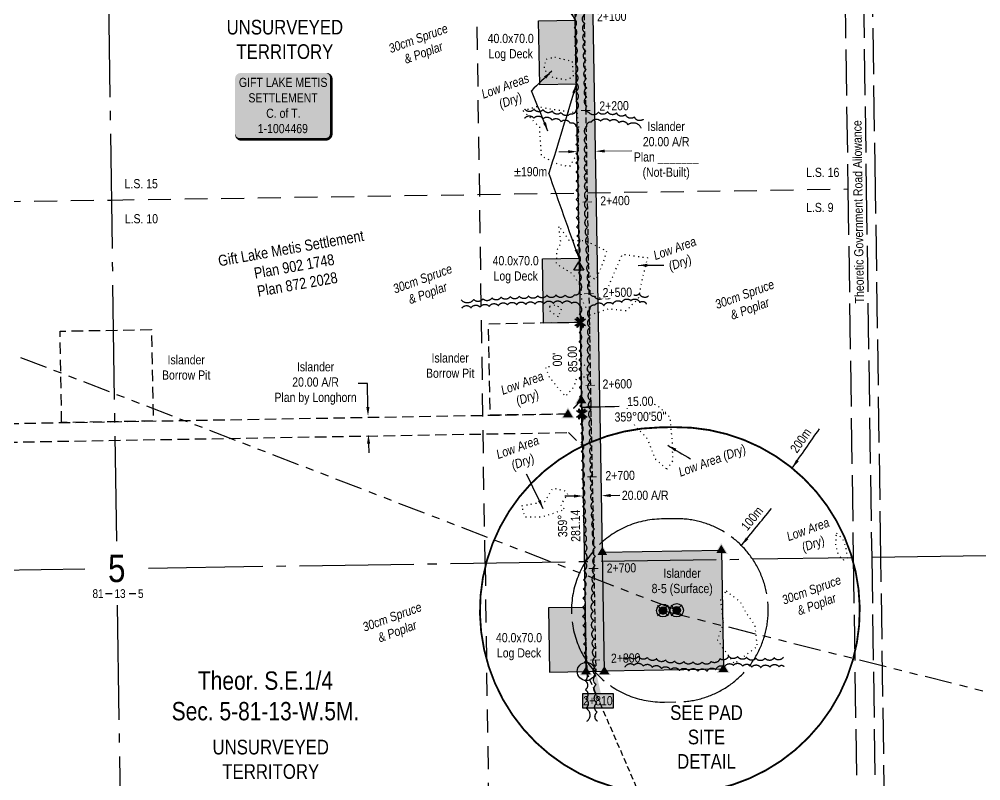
# Model space of a CAD drawing. Extents: x 560792 to 565903, y 6204783 to 6209081.
# Drawn here: x 562427 to 563477, y 6205483 to 6206314 of the extents above; entities that cross this region are included whole.
import ezdxf
from ezdxf.enums import TextEntityAlignment as Align

# ---------------------------------------------------------------- set-up
doc = ezdxf.new("R2010")
doc.units = 0
doc.header["$LTSCALE"] = 5
doc.header["$PDSIZE"] = 0.5
for name, pattern in [('0', [1, 1, 0]), ('foc-ACCESSROAD', [3.75, 2.5, -1.25]), ('foc-BUFFER', [16.75, 15, -1.75]), ('foc-DRILLPATH', [14.75, 6, -1.75, 1.75, -1.75, 1.75, -1.75]), ('foc-LSD', [8, 5, -3]), ('foc-QUARTERLINE', [33, 25, -3, 2, -3]), ('foc-TIELINE', [1.875, 1.25, -0.625]), ('foc-TOPO', [1, 0.2, -0.8]), ('foc-UNSURVEYED', [12.5, 10, -2.5])]:
    doc.linetypes.add(name, pattern=pattern)
doc.layers.get('Defpoints').update_dxf_attribs({"color": 9})
for name, color, linetype in [('10', 1, 'Continuous'), ('9', 3, 'Continuous'), ('AS-OWNER', 7, 'Continuous'), ('AUX-BUFFER', 7, 'foc-BUFFER'), ('C-AR', 13, 'foc-ACCESSROAD'), ('C-SYMBOL', 7, 'Continuous'), ('C-WS', 13, 'foc-ACCESSROAD'), ('C-WS-S', 13, 'Continuous'), ('L-BD', 7, 'Continuous'), ('L-DETAIL-T', 3, 'Continuous'), ('L-MON', 1, 'Continuous'), ('L-ROAD-T', 7, 'Continuous'), ('L-SECLBL', 7, 'Continuous'), ('L-SECQ', 8, 'foc-QUARTERLINE'), ('L-SECTION-LSD', 7, 'foc-LSD'), ('L-TIE', 7, 'foc-TIELINE'), ('L-TITLEDB-T', 4, 'Continuous'), ('L-UNS-T', 3, 'Continuous'), ('L-USEC', 7, 'foc-UNSURVEYED'), ('P-ELEVATION', 7, 'Continuous'), ('P-PDRILLPATH', 12, 'foc-DRILLPATH'), ('P-PROPOSED', 10, 'Continuous'), ('P-PROPOSED-H', 21, 'Continuous'), ('P-TEMP-H', 41, 'Continuous'), ('P-TEMP_LOG DECK', 46, 'Continuous'), ('P-TXT', 4, 'Continuous'), ('T-BUSH', 110, '0'), ('T-BUSH-T', 110, 'Continuous'), ('T-LOW-AREA', 48, 'foc-TOPO'), ('T-TIE', 201, 'foc-TIELINE')]:
    doc.layers.add(name, color=color, linetype=linetype)
for name, color, linetype, lineweight in [('C-AR-T', 13, 'Continuous', 9), ('C-WS-T', 13, 'Continuous', 9), ('P-TEMP-T', 46, 'Continuous', 18), ('T-TEXT', 48, 'Continuous', 18), ('T-TIE-T', 201, 'Continuous', 18)]:
    doc.layers.add(name, color=color, linetype=linetype, lineweight=lineweight)
doc.styles.add('100L', font='ARIALN.TTF', dxfattribs={"height": 11})
doc.styles.add('175L', font='ARIALN.TTF', dxfattribs={"height": 20})
doc.styles.add('80', font='ARIALN.TTF', dxfattribs={"height": 10})
doc.styles.add('80CG', font='ARIALN.TTF', dxfattribs={"height": 10})
doc.styles.add('80L', font='ARIALN.TTF', dxfattribs={"height": 10})
doc.styles.add('80LS', font='ARIALNI.TTF', dxfattribs={"height": 10})
doc.styles.add('Legend', font='ARIALN.TTF')
doc.styles.add('SIMPLEX', font='ARIALN.TTF')
doc.dimstyles.new('CG2011', dxfattribs={"dimscale": 5, "dimtxt": 9, "dimasz": 2, "dimexe": 0.2, "dimexo": 0.0625, "dimgap": 0.5, "dimtad": 0, "dimtih": 1, "dimtoh": 1, "dimzin": 0, "dimdsep": 46, "dimtxsty": '80CG', "dimcen": 0.1, "dimse1": 1, "dimse2": 1, "dimclrd": 256, "dimclrt": 256, "dimaunit": 1, "dimadec": 4, "dimazin": 0, "dimtfac": 0.06, "dimtofl": 0, "dimtmove": 0, "dimatfit": 1, "dimfxl": 0.2, "dimtolj": 1, "dimtzin": 0, "dimlwd": -1, "dimarcsym": 0})
doc.dimstyles.new('Compass 5 000', dxfattribs={"dimscale": 5, "dimtxt": 9, "dimasz": 2, "dimexe": 0.2, "dimexo": 0.0625, "dimgap": 0.5, "dimtad": 0, "dimtih": 1, "dimtoh": 1, "dimzin": 0, "dimdsep": 46, "dimtxsty": '80CG', "dimcen": 0.1, "dimse1": 1, "dimse2": 1, "dimclrd": 256, "dimclrt": 256, "dimaunit": 1, "dimadec": 4, "dimazin": 0, "dimtfac": 0.06, "dimtofl": 0, "dimtmove": 0, "dimatfit": 1, "dimfxl": 0.2, "dimtolj": 1, "dimtzin": 0, "dimlwd": -1, "dimarcsym": 0})

# ---------------------------------------------------------------- blocks, each defined once
blk = doc.blocks.new('L-SECLBL')
at = {"layer": '9', "color": 7}
for p, q in [((-5.1, -27.8), (-12.3, -27.8)), ((20.7, -27.8), (13.5, -27.8))]:
    blk.add_line(p, q, dxfattribs=at)
at = {"layer": '10', "color": 2, "style": 'SIMPLEX'}
blk.add_attdef('SEC', text='', height=30, dxfattribs=at).set_placement((0, 0), align=Align.MIDDLE)
at = {"layer": '10', "color": 5, "style": '80L'}
blk.add_attdef('TWP', text='', height=9.5, dxfattribs=at).set_placement((-14.4, -27.4), align=Align.MIDDLE_RIGHT)
blk.add_attdef('RGE', text='', height=9.5, dxfattribs=at).set_placement((3.6, -27.4), align=Align.MIDDLE_CENTER)
blk.add_attdef('MER', text='', height=9.5, dxfattribs=at).set_placement((23.2, -27.4), align=Align.MIDDLE_LEFT)
blk = doc.blocks.new('*D376')
at = {"layer": 'C-WS-S', "transparency": 16777216}
for p, q in [((562807.2, 6205916.3), (562797.2, 6205916.3)), ((562807.7, 6205890.6), (562807.2, 6205916.3)), ((562808.5, 6205850.6), (562808.7, 6205840.6))]:
    blk.add_line(p, q, dxfattribs=at)
for points in [[(562809.4, 6205890.6), (562806, 6205890.5), (562807.9, 6205880.6)], [(562810.2, 6205850.6), (562806.8, 6205850.5), (562808.3, 6205860.6)]]:
    blk.add_solid(points, dxfattribs=at)
at = {"layer": 'Defpoints', "color": 0, "transparency": 16777216}
for p in [(562292.6, 6205870.3), (562808.3, 6205860.6), (562293, 6205850.3)]:
    blk.add_point(p, dxfattribs=at)
at = {"layer": 'C-WS-S', "transparency": 16777216, "insert": (562750.6, 6205916.3), "char_height": 10, "attachment_point": 5, "style": '80CG'}
blk.add_mtext('\\A1;Islander\\P20.00 A/R\\PPlan by Longhorn', dxfattribs=at)
blk = doc.blocks.new('TRIA')
blk.add_hatch(color=255).paths.add_polyline_path([(-0.04, 1.52), (-1.47, -0.87), (1.39, -0.87)])
blk = doc.blocks.new('TRIAA')
blk.add_blockref('TRIA', (0, 0))
blk = doc.blocks.new('TRIB')
at = {"color": 1}
blk.add_lwpolyline([(-1.12, -0.67), (-0.04, 1.13), (1.04, -0.67)], close=True, dxfattribs=at)
blk = doc.blocks.new('TRIBB')
blk.add_blockref('TRIB', (0, 0))
blk = doc.blocks.new('TRICC')
for name in ['TRIAA', 'TRIBB']:
    blk.add_blockref(name, (0, 0))
blk = doc.blocks.new('plspike')
blk.add_blockref('TRICC', (0, 0))
blk = doc.blocks.new('STRIA')
blk.add_hatch(color=255).paths.add_polyline_path([(-0.04, 1.52), (-1.47, -0.87), (1.39, -0.87)])
blk = doc.blocks.new('STRIAA')
blk.add_blockref('STRIA', (0, 0))
blk = doc.blocks.new('STRIB')
at = {"color": 1}
blk.add_solid([(-1.12, -0.67), (-0.04, 1.13), (1.04, -0.67)], dxfattribs=at)
blk = doc.blocks.new('STRIBB')
blk.add_blockref('STRIB', (0, 0))
blk = doc.blocks.new('STRICC')
for name in ['STRIAA', 'STRIBB']:
    blk.add_blockref(name, (0, 0))
blk = doc.blocks.new('fdspike')
blk.add_blockref('STRICC', (0, 0))
blk = doc.blocks.new('*D391')
at = {"layer": 'C-AR-T', "transparency": 16777216}
for p, q in [((563026.4, 6206169.1), (563016.4, 6206169)), ((563066.4, 6206169.8), (563096.1, 6206170.3))]:
    blk.add_line(p, q, dxfattribs=at)
for points in [[(563026.4, 6206170.8), (563026.5, 6206167.5), (563036.4, 6206169.3)], [(563066.4, 6206171.5), (563066.5, 6206168.2), (563056.4, 6206169.7)]]:
    blk.add_solid(points, dxfattribs=at)
at = {"layer": 'Defpoints', "color": 0, "transparency": 16777216}
for p in [(563034.7, 6206272), (563054.7, 6206272.3), (563036.4, 6206169.3)]:
    blk.add_point(p, dxfattribs=at)
at = {"layer": 'C-AR-T', "transparency": 16777216, "insert": (563133.5, 6206170.3), "char_height": 10, "attachment_point": 5, "style": '80CG'}
blk.add_mtext('\\A1;Islander\\P20.00 A/R\\PPlan _______^J(Not-Built)', dxfattribs=at)
blk = doc.blocks.new('*U389')
h = blk.add_hatch(color=255)
edge = h.paths.add_edge_path()
edge.add_line((-46.5, -37), (46.5, -37))
edge.add_arc((46.5, -31), 6, 270, 360)
edge.add_line((52.5, -31), (52.5, 29.5))
edge.add_arc((46.5, 29.5), 6, 0, 90)
edge.add_line((46.5, 35.5), (-46.5, 35.5))
edge.add_arc((-46.5, 29.5), 6, 90, 180)
edge.add_line((-52.5, 29.5), (-52.5, -31))
edge.add_arc((-46.5, -31), 6, 180, 270)
at = {"color": 14, "flags": 128}
blk.add_lwpolyline([(-46.5, -37, 3, 3, 0), (46.5, -37, 3, 3, 0.414214), (52.5, -31, 3, 3, 0), (52.5, 29.5, 3, 0, 0.414214), (46.5, 35.5, 0, 0, 0), (-46.5, 35.5, 0, 0, 0.414214), (-52.5, 29.5, 0, 0, 0), (-52.5, -31, 0, 3, 0.414214)], format="xyseb", close=True, dxfattribs=at)
at = {"color": 14, "style": '80'}
blk.add_attdef('ENTER_TEXT_001', (-26.8, -4.9), '', height=10, dxfattribs=at)
blk = doc.blocks.new('TEMP')
h = blk.add_hatch(color=255)
h.dxf.hatch_style = 1
h.paths.add_polyline_path([(0, 0.25), (-0.67, 1.15), (-0.67, 0.67), (-1.15, 0.67), (-0.25, 0), (-1.15, -0.67), (-0.67, -0.67), (-0.67, -1.15), (0, -0.25), (0.67, -1.15), (0.67, -0.67), (1.15, -0.67), (0.25, 0), (1.15, 0.67), (0.67, 0.67), (0.67, 1.15)])
h.paths.add_polyline_path([(0.57, 0.85), (0.57, 0.57), (0.85, 0.57), (0.08, 0), (0.85, -0.57), (0.57, -0.57), (0.57, -0.85), (0, -0.08), (-0.57, -0.85), (-0.57, -0.57), (-0.85, -0.57), (-0.08, 0), (-0.85, 0.57), (-0.57, 0.57), (-0.57, 0.85), (0, 0.08)], flags=16)
h = blk.add_hatch(color=1)
h.dxf.hatch_style = 1
h.paths.add_polyline_path([(0, 0.08), (-0.57, 0.85), (-0.57, 0.57), (-0.85, 0.57), (-0.08, 0), (-0.85, -0.57), (-0.57, -0.57), (-0.57, -0.85), (0, -0.08), (0.57, -0.85), (0.57, -0.57), (0.85, -0.57), (0.08, 0), (0.85, 0.57), (0.57, 0.57), (0.57, 0.85)])
at = {"color": 1}
for p, q in [((-0.08, 0), (0.08, 0)), ((0, 0.08), (0, -0.08))]:
    blk.add_line(p, q, dxfattribs=at)
at = {"color": 255, "flags": 128}
blk.add_lwpolyline([(-0.25, 0), (-1.15, 0.67), (-0.67, 0.67), (-0.67, 1.15), (0, 0.25), (0.67, 1.15), (0.67, 0.67), (1.15, 0.67), (0.25, 0), (1.15, -0.67), (0.67, -0.67), (0.67, -1.15), (0, -0.25), (-0.67, -1.15), (-0.67, -0.67), (-1.15, -0.67)], close=True, dxfattribs=at)
at = {"color": 1, "flags": 128}
blk.add_lwpolyline([(-0.08, 0), (-0.85, 0.57), (-0.57, 0.57), (-0.57, 0.85), (0, 0.08), (0.57, 0.85), (0.57, 0.57), (0.85, 0.57), (0.08, 0), (0.85, -0.57), (0.57, -0.57), (0.57, -0.85), (0, -0.08), (-0.57, -0.85), (-0.57, -0.57), (-0.85, -0.57)], close=True, dxfattribs=at)
blk = doc.blocks.new('*D428')
at = {"layer": 'Defpoints', "color": 0, "transparency": 16777216}
for p in [(563060.7, 6205921.6), (563040.7, 6205921.3), (563062.9, 6205793.8)]:
    blk.add_point(p, dxfattribs=at)
at = {"layer": 'P-TXT', "transparency": 16777216}
for p, q in [((563032.9, 6205793.3), (563022.9, 6205793.2)), ((563072.9, 6205794), (563082.9, 6205794.2))]:
    blk.add_line(p, q, dxfattribs=at)
for points in [[(563072.8, 6205795.7), (563072.9, 6205792.3), (563062.9, 6205793.8)], [(563032.8, 6205795), (563032.9, 6205791.7), (563042.9, 6205793.5)]]:
    blk.add_solid(points, dxfattribs=at)
at = {"layer": 'P-TXT', "transparency": 16777216, "insert": (563110.6, 6205794.2), "char_height": 10, "attachment_point": 5, "style": '80CG'}
blk.add_mtext('\\A1;20.00 A/R', dxfattribs=at)
blk = doc.blocks.new('*U433')
h = blk.add_hatch(color=111)
h.dxf.hatch_style = 1
h.paths.add_polyline_path([(-16.5, 8), (16.5, 8), (16.5, -8), (-16.5, -8)])
blk.add_lwpolyline([(16.5, -8), (-16.5, -8), (-16.5, 8), (16.5, 8)], close=True)
at = {"layer": 'P-ELEVATION', "color": 7, "flags": 128}
blk.add_lwpolyline([(0, 0, 10, 0, 0), (-2.2, 32.1, 0, 0, 0)], format="xyseb", dxfattribs=at)
at = {"layer": 'P-ELEVATION', "style": 'Legend'}
blk.add_attdef('NUMBER', text='', height=10, dxfattribs=at).set_placement((0, 0), align=Align.MIDDLE_CENTER)
blk = doc.blocks.new('WC')
at = {"layer": 'L-MON'}
h = blk.add_hatch(color=255, dxfattribs=at)
h.dxf.hatch_style = 1
edge = h.paths.add_edge_path()
edge.add_arc((0, 0), 0.9, 0, 360)
at = {"layer": 'L-MON', "color": 240, "flags": 128}
for points in [[(-0.62, 0.5), (-1.23, 1.12)], [(0.52, 0.61), (1.13, 1.21)], [(-1.18, -1.18), (-0.56, -0.57)], [(1.16, -1.18), (0.56, -0.57)]]:
    blk.add_lwpolyline(points, dxfattribs=at)
at = {"layer": 'L-MON', "color": 240}
for radius in [0.8, 0.373]:
    blk.add_circle((0, 0), radius, dxfattribs=at)

msp = doc.modelspace()

# ---------------------------------------------------------------- hatches: boundary and pattern name
at = {"layer": 'P-PROPOSED-H'}
h = msp.add_hatch(color=256, dxfattribs=at)
h.dxf.hatch_style = 1
h.paths.add_polyline_path([(563004.19, 6207830.543), (563030.98, 6206484.598), (563039.616, 6205982.903), (563041.078, 6205897.955), (563041.336, 6205882.964), (563046.172, 6205601.994), (563066.16, 6205602.338), (563061.324, 6205883.308), (563061.066, 6205898.299), (563059.604, 6205983.247), (563050.968, 6206484.969), (563024.177, 6207830.941), (563021.926, 6207941.154), (563012.056, 6208414.003), (562992.06, 6208413.593), (563001.93, 6207940.736)])
h = msp.add_hatch(color=256, dxfattribs=at)
h.dxf.hatch_style = 1
h.paths.add_polyline_path([(563196.081, 6205604.575), (563066.16, 6205602.338), (563063.924, 6205732.259), (563193.845, 6205734.496)])
at = {"layer": 'P-TEMP-H'}
h = msp.add_hatch(color=256, dxfattribs=at)
h.dxf.hatch_style = 1
h.paths.add_polyline_path([(562995.351, 6206242.062), (562994.145, 6206312.019), (563034.12, 6206312.708), (563035.327, 6206242.75)])
h = msp.add_hatch(color=256, dxfattribs=at)
h.dxf.hatch_style = 1
h.paths.add_polyline_path([(562999.642, 6205982.217), (562998.436, 6206052.173), (563038.412, 6206052.863), (563039.618, 6205982.905)])
h = msp.add_hatch(color=256, dxfattribs=at)
h.dxf.hatch_style = 1
h.paths.add_polyline_path([(563044.968, 6205671.952), (563004.992, 6205671.264), (563006.196, 6205601.306), (563046.172, 6205601.994)])

# ---------------------------------------------------------------- linework, layer by layer
at = {"layer": 'AUX-BUFFER', "color": 251, "linetype": 'foc-BUFFER', "const_width": 1.999, "flags": 128}
msp.add_lwpolyline([(563133.441, 6205468.577), (563148.433, 6205468.835, 0.41421356), (563344.872, 6205672.154, 0.41421356), (563141.553, 6205868.593), (563126.561, 6205868.335, 0.41421356), (562930.122, 6205665.016, 0.41421356)], format="xyb", close=True, dxfattribs=at)
at = {"layer": 'AUX-BUFFER', "color": 251, "linetype": 'foc-BUFFER', "flags": 128}
msp.add_lwpolyline([(563128.281, 6205768.395, 1), (563131.721, 6205568.517), (563146.713, 6205568.775, 1), (563143.273, 6205768.653)], format="xyb", close=True, dxfattribs=at)
at = {"layer": 'C-AR'}
msp.add_lwpolyline([(562037.582, 6205845.695), (563026.687, 6205862.72), (563041.935, 6205847.987), (563041.078, 6205897.955), (563026.347, 6205882.708), (562037.238, 6205865.683)], close=True, dxfattribs=at)
at = {"layer": 'C-WS', "flags": 128}
for points in [[(562473.305, 6205873.485), (562471.586, 6205973.378), (562571.479, 6205975.097), (562573.199, 6205875.204)], [(563040.84, 6205898.239), (563026.116, 6205883), (562941.206, 6205881.538), (562939.487, 6205981.432), (563039.38, 6205983.151), (563040.842, 6205898.242)]]:
    msp.add_lwpolyline(points, close=True, dxfattribs=at)
at = {"layer": 'Defpoints', "color": 6}
for centre, radius in [((563130.001, 6205668.456), 6.993), ((563144.993, 6205668.714), 7.294)]:
    msp.add_circle(centre, radius, dxfattribs=at)
at = {"layer": 'Defpoints', "color": 4}
msp.add_circle((563046.172, 6205601.994), 9.899, dxfattribs=at)
at = {"layer": 'L-SECQ'}
for p, q in [((562521.851, 6206518.606), (562533.057, 6205744.309)), ((563357.932, 6205726.656), (564127.501, 6205738.174)), ((562568.053, 6205714.843), (563337.827, 6205726.36)), ((561739.286, 6205702.443), (562498.795, 6205713.807)), ((562534.069, 6205674.33), (562545.13, 6204910.043))]:
    msp.add_line(p, q, dxfattribs=at)
at = {"layer": 'L-SECTION-LSD'}
for p, q in [((562935.659, 6205720.343), (562923.919, 6206524.625)), ((562527.671, 6206116.467), (563331.909, 6206128.502)), ((561723.47, 6206104.951), (562527.671, 6206116.467)), ((562935.659, 6205720.343), (562947.398, 6204916.059))]:
    msp.add_line(p, q, dxfattribs=at)
at = {"layer": 'L-TIE'}
msp.add_line((563046.172, 6205601.994), (563349.84, 6204901.471), dxfattribs=at)
at = {"layer": 'L-USEC'}
for p, q in [((563325.988, 6206530.644), (563331.909, 6206128.502)), ((563346.093, 6206530.94), (563352.014, 6206128.798)), ((563362.066, 6206128.955), (563356.146, 6206531.097)), ((563331.909, 6206128.502), (563337.827, 6205726.36)), ((563352.014, 6206128.798), (563357.932, 6205726.656)), ((563367.985, 6205726.811), (563362.066, 6206128.955)), ((563337.827, 6205726.36), (563343.748, 6205324.218)), ((563357.932, 6205726.656), (563363.853, 6205324.514)), ((563373.905, 6205324.67), (563367.985, 6205726.811))]:
    msp.add_line(p, q, dxfattribs=at)
at = {"layer": 'P-PDRILLPATH', "flags": 128}
msp.add_lwpolyline([(563130.001, 6205668.456), (565196.407, 6205150.296)], dxfattribs=at)
at = {"layer": 'P-PROPOSED'}
for points in [[(563004.19, 6207830.543), (563030.98, 6206484.598), (563039.616, 6205982.903), (563041.078, 6205897.955), (563041.336, 6205882.964), (563046.172, 6205601.994), (563066.16, 6205602.338), (563061.324, 6205883.308), (563061.066, 6205898.299), (563059.604, 6205983.247), (563050.968, 6206484.969), (563024.177, 6207830.941), (563021.926, 6207941.154), (563012.056, 6208414.003), (562992.06, 6208413.593), (563001.93, 6207940.736)], [(563196.081, 6205604.575), (563066.16, 6205602.338), (563063.924, 6205732.259), (563193.845, 6205734.496)]]:
    msp.add_lwpolyline(points, close=True, dxfattribs=at)
at = {"layer": 'P-TEMP_LOG DECK', "flags": 128}
for points in [[(562995.351, 6206242.062), (562994.145, 6206312.019), (563034.12, 6206312.708), (563035.327, 6206242.75)], [(562999.642, 6205982.217), (562998.436, 6206052.173), (563038.412, 6206052.863), (563039.618, 6205982.905)], [(563044.968, 6205671.952), (563004.992, 6205671.264), (563006.196, 6205601.306), (563046.172, 6205601.994)]]:
    msp.add_lwpolyline(points, close=True, dxfattribs=at)
at = {"layer": 'T-BUSH', "flags": 128}
for points in [[(563027.942, 6206484.516, -0.52056705), (563028.217, 6206474.52, -0.52056705), (563028.493, 6206464.523, -0.52056705), (563028.768, 6206454.527, -0.52056705), (563029.044, 6206444.531, -0.52056705), (563029.319, 6206434.535, -0.52056705), (563029.595, 6206424.538, -0.52056705), (563029.87, 6206414.542, -0.52056705), (563030.146, 6206404.546, -0.52056705), (563030.421, 6206394.55, -0.52056705), (563030.697, 6206384.554, -0.52056705), (563030.973, 6206374.557, -0.52056705), (563031.248, 6206364.561, -0.52056705), (563031.524, 6206354.565, -0.52056705), (563031.799, 6206344.569, -0.52056705), (563032.075, 6206334.573, -0.52056705), (563032.35, 6206324.576, -0.52056705), (563032.626, 6206314.58, -0.52056705), (563032.901, 6206304.584, -0.52056705), (563033.177, 6206294.588, -0.52056705), (563033.452, 6206284.592, -0.52056705), (563033.728, 6206274.595, -0.52056705), (563034.003, 6206264.599, -0.52056705), (563034.279, 6206254.603, -0.52056705), (563034.555, 6206244.607, -0.52056705), (563034.803, 6206234.61, -0.52056705), (563034.828, 6206224.61, -0.52056705), (563034.853, 6206214.61, -0.52056705), (563028.763, 6206210.395, -0.52056705), (563018.889, 6206211.977, -0.52056705), (563009.015, 6206213.559, -0.52056705), (562999.141, 6206215.142, -0.52056705), (562989.182, 6206215.682, -0.52056705), (562978.998, 6206215.682, -0.52056705)], [(563108.472, 6206204.543, -0.52056705), (563098.801, 6206207.084, -0.52056705), (563089.129, 6206209.625, -0.52056705), (563079.298, 6206211.448, -0.52056705), (563069.438, 6206212.986, -0.52056705), (563059.459, 6206212.334, -0.52056705), (563049.481, 6206211.682, -0.52056705), (563046.839, 6206218.882, -0.52056705), (563046.813, 6206228.882, -0.52056705), (563046.714, 6206238.881, -0.52056705), (563046.439, 6206248.877, -0.52056705), (563046.163, 6206258.873, -0.52056705), (563045.888, 6206268.87, -0.52056705), (563045.612, 6206278.866, -0.52056705), (563045.337, 6206288.862, -0.52056705), (563045.061, 6206298.858, -0.52056705), (563044.785, 6206308.854, -0.52056705), (563044.51, 6206318.851, -0.52056705), (563044.234, 6206328.847, -0.52056705), (563043.959, 6206338.843, -0.52056705), (563043.683, 6206348.839, -0.52056705), (563043.408, 6206358.835, -0.52056705), (563043.132, 6206368.832, -0.52056705), (563042.857, 6206378.828, -0.52056705), (563042.581, 6206388.824, -0.52056705), (563042.306, 6206398.82, -0.52056705), (563042.03, 6206408.816, -0.52056705), (563041.755, 6206418.813, -0.52056705), (563041.479, 6206428.809, -0.52056705), (563041.203, 6206438.805, -0.52056705), (563040.928, 6206448.801, -0.52056705), (563040.652, 6206458.797, -0.52056705), (563040.377, 6206468.794, -0.52056705), (563040.101, 6206478.79, -0.52056705), (563039.934, 6206484.846, -0.52056705)], [(562978.998, 6206205.684, -0.52056705), (562988.998, 6206205.684, -0.52056705), (562998.947, 6206205.047, -0.52056705), (563008.821, 6206203.465, -0.52056705), (563018.695, 6206201.882, -0.52056705), (563028.573, 6206200.329, -0.52056705), (563034.897, 6206197.036, -0.52056705), (563034.923, 6206187.036, -0.52056705), (563034.948, 6206177.036, -0.52056705), (563034.973, 6206167.036, -0.52056705), (563034.998, 6206157.036, -0.52056705), (563035.024, 6206147.036, -0.52056705), (563035.049, 6206137.036, -0.52056705), (563035.074, 6206127.037, -0.52056705), (563035.1, 6206117.037, -0.52056705), (563035.125, 6206107.037, -0.52056705), (563035.158, 6206097.037, -0.52056705), (563035.586, 6206087.046, -0.52056705), (563036.013, 6206077.055, -0.52056705), (563036.441, 6206067.064, -0.52056705), (563036.869, 6206057.073, -0.52056705), (563037.297, 6206047.083, -0.52056705), (563037.725, 6206037.092, -0.52056705), (563038.152, 6206027.101, -0.52056705), (563038.571, 6206017.11, -0.52056705), (563033.158, 6206012.71, -0.52056705), (563023.158, 6206012.731, -0.52056705), (563013.158, 6206012.752, -0.52056705), (563003.164, 6206012.481, -0.52056705), (562993.175, 6206012.012, -0.52056705), (562983.182, 6206011.655, -0.52056705), (562973.186, 6206011.387, -0.52056705), (562963.189, 6206011.118, -0.52056705), (562953.213, 6206010.5, -0.52056705), (562943.251, 6206009.629, -0.52056705), (562933.289, 6206008.759, -0.52056705), (562923.327, 6206007.889, -0.52056705), (562909.72, 6206007.476, -0.52056705)], [(563114.12, 6206011.616, -0.52056705), (563104.434, 6206014.103, -0.52056705), (563094.691, 6206015.781, -0.52056705), (563084.861, 6206013.945, -0.52056705), (563075.031, 6206012.108, -0.52056705), (563065.201, 6206010.272, -0.52056705), (563055.248, 6206011.009, -0.52056705), (563050.567, 6206016.709, -0.52056705), (563050.178, 6206026.701, -0.52056705), (563049.75, 6206036.692, -0.52056705), (563049.322, 6206046.682, -0.52056705), (563048.894, 6206056.673, -0.52056705), (563048.467, 6206066.664, -0.52056705), (563048.039, 6206076.655, -0.52056705), (563047.611, 6206086.646, -0.52056705), (563047.183, 6206096.637, -0.52056705), (563047.123, 6206106.636, -0.52056705), (563047.098, 6206116.636, -0.52056705), (563047.073, 6206126.636, -0.52056705), (563047.047, 6206136.636, -0.52056705), (563047.022, 6206146.636, -0.52056705), (563046.997, 6206156.636, -0.52056705), (563046.972, 6206166.636, -0.52056705), (563046.946, 6206176.636, -0.52056705), (563046.921, 6206186.636, -0.52056705), (563046.896, 6206196.636, -0.52056705), (563052.015, 6206201.828, -0.52056705), (563061.994, 6206202.48, -0.52056705), (563071.944, 6206202.621, -0.52056705), (563081.783, 6206200.836, -0.52056705), (563091.535, 6206198.656, -0.52056705), (563105.932, 6206194.873, -0.52056705)], [(562910.356, 6205998.488, -0.52056705), (562920.354, 6205998.692, -0.52056705), (562930.322, 6205999.467, -0.52056705), (562940.284, 6206000.337, -0.52056705), (562950.246, 6206001.208, -0.52056705), (562960.21, 6206002.036, -0.52056705), (562970.207, 6206002.305, -0.52056705), (562980.203, 6206002.573, -0.52056705), (562990.199, 6206002.863, -0.52056705), (563000.188, 6206003.333, -0.52056705), (563010.177, 6206003.76, -0.52056705), (563020.177, 6206003.739, -0.52056705), (563030.177, 6206003.717, -0.52056705), (563038.506, 6206001.826, -0.52056705), (563038.463, 6205991.826, -0.52056705), (563038.421, 6205981.826, -0.52056705), (563038.378, 6205971.826, -0.52056705), (563038.335, 6205961.826, -0.52056705), (563038.293, 6205951.826, -0.52056705), (563038.25, 6205941.826, -0.52056705), (563038.207, 6205931.827, -0.52056705), (563038.355, 6205921.829, -0.52056705), (563038.662, 6205911.834, -0.52056705), (563038.969, 6205901.839, -0.52056705), (563039.277, 6205891.843, -0.52056705), (563039.584, 6205881.848, -0.52056705), (563039.892, 6205871.853, -0.52056705), (563040.199, 6205861.857, -0.52056705), (563040.506, 6205851.862, -0.52056705), (563040.733, 6205841.865, -0.52056705), (563040.956, 6205831.867, -0.52056705), (563041.178, 6205821.87, -0.52056705), (563041.4, 6205811.872, -0.52056705), (563041.623, 6205801.875, -0.52056705), (563041.845, 6205791.877, -0.52056705), (563042.23, 6205781.885, -0.52056705), (563042.647, 6205771.894, -0.52056705), (563043.064, 6205761.902, -0.52056705), (563043.481, 6205751.911, -0.52056705), (563043.898, 6205741.92, -0.52056705), (563044.315, 6205731.928, -0.52056705), (563044.102, 6205721.936, -0.52056705), (563043.717, 6205711.943, -0.52056705), (563043.331, 6205701.951, -0.52056705), (563042.946, 6205691.958, -0.52056705), (563042.56, 6205681.966, -0.52056705), (563042.174, 6205671.973, -0.52056705), (563042.261, 6205661.98, -0.52056705), (563042.635, 6205651.987, -0.52056705), (563043.009, 6205641.994, -0.52056705), (563043.382, 6205632.001, -0.52056705), (563043.756, 6205622.008, -0.52056705), (563044.13, 6205612.015, -0.52056705), (563044.504, 6205602.022, -0.52056705), (563044.878, 6205592.029, -0.52056705), (563045.252, 6205582.036, -0.52056705), (563045.626, 6205572.043, -0.52056705), (563046, 6205562.05, -0.52056705), (563046.555, 6205547.225, -0.52056705)], [(563058.543, 6205547.675, -0.52056705), (563058.168, 6205557.668, -0.52056705), (563057.793, 6205567.661, -0.52056705), (563057.417, 6205577.654, -0.52056705), (563057.042, 6205587.647, -0.52056705), (563056.667, 6205597.64, -0.52056705), (563056.291, 6205607.633, -0.52056705), (563055.916, 6205617.626, -0.52056705), (563055.541, 6205627.619, -0.52056705), (563055.165, 6205637.612, -0.52056705), (563054.79, 6205647.604, -0.52056705), (563054.415, 6205657.597, -0.52056705), (563054.039, 6205667.59, -0.52056705), (563054.397, 6205677.583, -0.52056705), (563054.783, 6205687.576, -0.52056705), (563055.168, 6205697.568, -0.52056705), (563055.554, 6205707.561, -0.52056705), (563055.939, 6205717.553, -0.52056705), (563056.325, 6205727.546, -0.52056705), (563056.088, 6205737.538, -0.52056705), (563055.671, 6205747.529, -0.52056705), (563055.254, 6205757.52, -0.52056705), (563054.838, 6205767.512, -0.52056705), (563054.421, 6205777.503, -0.52056705), (563054.004, 6205787.494, -0.52056705), (563053.721, 6205797.49, -0.52056705), (563053.498, 6205807.487, -0.52056705), (563053.276, 6205817.485, -0.52056705), (563053.053, 6205827.482, -0.52056705), (563052.831, 6205837.48, -0.52056705), (563052.609, 6205847.477, -0.52056705), (563052.337, 6205857.474, -0.52056705), (563052.029, 6205867.469, -0.52056705), (563051.722, 6205877.464, -0.52056705), (563051.415, 6205887.459, -0.52056705), (563051.107, 6205897.455, -0.52056705), (563050.8, 6205907.45, -0.52056705), (563050.492, 6205917.445, -0.52056705), (563050.186, 6205927.441, -0.52056705), (563050.229, 6205937.44, -0.52056705), (563050.271, 6205947.44, -0.52056705), (563050.314, 6205957.44, -0.52056705), (563050.357, 6205967.44, -0.52056705), (563050.399, 6205977.44, -0.52056705), (563050.442, 6205987.44, -0.52056705), (563050.485, 6205997.44, -0.52056705), (563055.524, 6206001.949, -0.52056705), (563065.486, 6206001.175, -0.52056705), (563075.316, 6206003.008, -0.52056705), (563085.146, 6206004.844, -0.52056705), (563094.976, 6206006.68, -0.52056705), (563104.68, 6206004.749, -0.52056705), (563111.882, 6206002.9, -0.52056705)], [(563261.433, 6205617.508, -0.52056705), (563251.448, 6205616.967, -0.52056705), (563241.463, 6205616.425, -0.52056705), (563231.488, 6205616.346, -0.52056705), (563221.539, 6205617.351, -0.52056705), (563211.589, 6205618.356, -0.52056705), (563201.66, 6205618.898, -0.52056705), (563192.136, 6205615.849, -0.52056705), (563182.612, 6205612.799, -0.52056705), (563172.75, 6205612.173, -0.52056705), (563162.755, 6205612.49, -0.52056705), (563152.76, 6205612.807, -0.52056705), (563142.777, 6205613.277, -0.52056705), (563132.867, 6205614.613, -0.52056705), (563122.956, 6205615.948, -0.52056705), (563113.046, 6205617.284, -0.52056705), (563103.136, 6205618.619, -0.52056705), (563093.281, 6205618.005, -0.52056705), (563086.656, 6205616.609, -0.52056705)], [(563088.718, 6205606.825, -0.52056705), (563098.503, 6205608.887, -0.52056705), (563108.403, 6205607.821, -0.52056705), (563118.314, 6205606.485, -0.52056705), (563128.224, 6205605.15, -0.52056705), (563138.135, 6205603.814, -0.52056705), (563148.085, 6205602.952, -0.52056705), (563158.08, 6205602.635, -0.52056705), (563168.075, 6205602.318, -0.52056705), (563178.07, 6205602.001, -0.52056705), (563187.764, 6205603.951, -0.52056705), (563197.288, 6205607, -0.52056705), (563206.945, 6205608.776, -0.52056705), (563216.895, 6205607.771, -0.52056705), (563226.844, 6205606.766, -0.52056705), (563236.804, 6205606.16, -0.52056705), (563246.789, 6205606.701, -0.52056705), (563256.775, 6205607.242, -0.52056705), (563261.975, 6205607.524, -0.52056705)]]:
    msp.add_lwpolyline(points, format="xyb", dxfattribs=at)
at = {"layer": 'T-LOW-AREA', "flags": 128}
for points in [[(563011.755, 6206272.442), (563030.847, 6206267.862), (563032.104, 6206250.971), (563024.515, 6206247.63), (563010.501, 6206249.448), (563000.113, 6206258.714), (563002.329, 6206270.202)], [(562977.232, 6206213.954), (562992.115, 6206218.506), (563012.468, 6206215.095), (563035.989, 6206211.57), (563037.827, 6206196.22), (563037.012, 6206168.448), (563027.864, 6206152.891), (563016.484, 6206154.894), (562997.581, 6206164.228), (562995.991, 6206184.19), (562995.398, 6206195.893)], [(563041.027, 6206019.901), (563031.815, 6206035.469), (563013.826, 6206046.728), (563014.32, 6206062.039), (563018.619, 6206069.264), (563016.33, 6206087.944), (563027.324, 6206072.645), (563045.228, 6206072.167), (563068.513, 6206060.763), (563064.287, 6206047.357), (563056.299, 6206029.189), (563048.602, 6206034.873), (563050.462, 6206013.207), (563064.551, 6206008.567), (563085.725, 6206057.313), (563113.166, 6206053.516), (563107.536, 6206031.515), (563102.885, 6206008.643), (563089.661, 6205995.575), (563070.289, 6205997.515), (563050.261, 6205990.753), (563041.258, 6206008.095)], [(563047.513, 6205931.124), (563046.487, 6205923.332), (563035.63, 6205922.145), (563032.569, 6205912.281), (563023.491, 6205902.222), (563015.94, 6205910.623), (563005.494, 6205923.888), (563001.833, 6205934.067), (563019.581, 6205937.604), (563034.464, 6205936.355), (563041.233, 6205937.88), (563043.585, 6205937.624)], [(563134.404, 6205822.738), (563140.784, 6205831.751), (563140.306, 6205852.518), (563137.895, 6205879.205), (563123.649, 6205892.582), (563106.697, 6205896.097), (563090.139, 6205891.768), (563094.258, 6205876.012), (563102.346, 6205867.154), (563112.65, 6205856.246), (563121.875, 6205833.426)], [(562975.996, 6205782.883), (563000.856, 6205787.446), (563009.825, 6205802.171), (563023.993, 6205799.008), (563025.939, 6205795.052), (563018.197, 6205784.13), (563022.661, 6205778.659), (562997.405, 6205770.204), (562979.021, 6205770.466)], [(563319.48, 6205752.997), (563325.937, 6205747.341), (563329.262, 6205738.76), (563331.025, 6205725.899), (563326.187, 6205723.226), (563321.388, 6205730.318), (563318.637, 6205740.074)], [(563199.138, 6205689.831), (563214.197, 6205678.145), (563220.862, 6205665.837), (563230.04, 6205652.744), (563232.821, 6205629.329), (563207.838, 6205610.428), (563189.633, 6205635.96), (563196.159, 6205655.869), (563192.998, 6205681.008)]]:
    msp.add_lwpolyline(points, close=True, dxfattribs=at)
msp.add_lwpolyline([(563006.05, 6206000.239), (563006.023, 6205995.536), (563015.972, 6205988.932), (563019.287, 6205998.022), (563012.711, 6206001.922), (563006.05, 6206000.239)], dxfattribs=at)
at = {"layer": 'T-TIE'}
msp.add_lwpolyline([(563002.058, 6208413.798), (563040.725, 6206497.116), (563049.361, 6205995.407), (563050.823, 6205910.459), (563051.081, 6205895.468), (563056.699, 6205602.196)], dxfattribs=at)
at = {"layer": 'T-TIE-T'}
for p, q in [((563040.595, 6206214.144), (563050.593, 6206214.316)), ((563042.316, 6206114.159), (563052.314, 6206114.331)), ((563044.037, 6206014.173), (563054.035, 6206014.346)), ((563045.758, 6205914.188), (563055.756, 6205914.36)), ((563047.479, 6205814.203), (563057.477, 6205814.375)), ((563049.2, 6205714.218), (563059.198, 6205714.39)), ((563050.918, 6205614.412), (563060.916, 6205614.585))]:
    msp.add_line(p, q, dxfattribs=at)

# ---------------------------------------------------------------- block references
at = {"layer": 'AS-OWNER'}
ref = msp.add_blockref('*U389', (562715.251, 6206219.621), dxfattribs=dict(at, xscale=0.9990974636864316, yscale=0.9990974636864316, zscale=0.9990974636864316))
ref.add_attrib('ENTER_TEXT_001', 'GIFT LAKE METIS', (562666.891, 6206239.797), dxfattribs={"layer": '0', "color": 14, "height": 9.99097, "style": '80'})
ref.add_attrib('ENTER_TEXT_002', 'SETTLEMENT', (562677.263, 6206222.968), dxfattribs={"layer": '0', "color": 14, "height": 9.991, "style": '80'})
ref.add_attrib('ENTER_TEXT_003', 'C. of T.', (562696.704, 6206206.14), dxfattribs={"layer": '0', "color": 14, "height": 9.991, "style": '80'})
ref.add_attrib('ENTER_TEXT_004', '1-1004469', (562687.53, 6206189.447), dxfattribs={"layer": '0', "color": 14, "height": 9.991, "style": '80'})
at = {"layer": 'Defpoints', "xscale": 5, "yscale": 5, "zscale": 5}
for name, p in [('plspike', (563038.407, 6206043.246)), ('fdspike', (563026.398, 6205882.73))]:
    msp.add_blockref(name, p, dxfattribs=at)
at = {"layer": 'L-BD', "color": 5, "xscale": 0.999541, "yscale": 0.999541, "zscale": 0.999541}
msp.add_blockref('*U433', (563058.936, 6205570.061), dxfattribs=at).add_auto_attribs({'NUMBER': '2+810'})
at = {"layer": 'L-MON', "color": 4, "xscale": 4.997705, "yscale": 4.997705, "zscale": 4.997705}
for p in [(563039.618, 6205982.905), (563041.335, 6205882.966)]:
    msp.add_blockref('TEMP', p, dxfattribs=at)
at = {"layer": 'L-MON'}
for name, p, xscale, yscale, zscale in [('fdspike', (563041.084, 6205898.011), 5, 5, 5), ('fdspike', (563063.943, 6205732.283), 5, 5, 5), ('fdspike', (563193.869, 6205734.53), 5, 5, 5), ('WC', (563130.001, 6205668.456), 4.997705, 4.997705, 4.997705), ('WC', (563144.993, 6205668.714), 4.997705, 4.997705, 4.997705), ('fdspike', (563046.155, 6205602.034), 5, 5, 5), ('fdspike', (563066.151, 6205602.364), 5, 5, 5), ('fdspike', (563196.109, 6205604.634), 5, 5, 5)]:
    msp.add_blockref(name, p, dxfattribs=dict(at, xscale=xscale, yscale=yscale, zscale=zscale))
at = {"layer": 'L-SECLBL', "xscale": 0.999541, "yscale": 0.999541, "zscale": 0.999541}
msp.add_blockref('L-SECLBL', (562533.491, 6205714.326), dxfattribs=at).add_auto_attribs({'SEC': '5', 'TWP': '81', 'RGE': '13', 'MER': '5'})

# ---------------------------------------------------------------- texts
at = {"layer": 'AUX-BUFFER', "char_height": 9.9954, "attachment_point": 1, "style": '80L'}
for s, insert, rotation in [('200m', (563268.107, 6205845.14), 55.195603), ('100m', (563214.243, 6205761.012), 50.909099)]:
    msp.add_mtext_dynamic_manual_height_columns(s, width=34.21883, gutter_width=224.897, heights=[0], dxfattribs=dict(at, insert=insert, rotation=rotation))
at = {"layer": 'C-SYMBOL', "color": 3, "insert": (562695.923, 6205601.993), "char_height": 19.99082, "width": 366.55746, "attachment_point": 2, "style": '175L'}
msp.add_mtext('Theor. S.E.1/4 \\PSec. 5-81-13-W.5M.', dxfattribs=at)
at = {"layer": 'C-WS-T', "char_height": 9.99541, "attachment_point": 1, "style": '80L'}
for s, width, insert in [('\\pi10.176;Islander\\P\\pi4.1314;Borrow Pit', 60.1558, (562578.789, 6205947.117)), ('\\pi10.176;Islander\\P\\pi4.1314;Borrow Pit', 60.1558, (562867.085, 6205949.107)), ('\\pi13.209;Islander \\P\\pi0.27839;8-5 (Surface)', 66.22239, (563117.322, 6205714.172))]:
    msp.add_mtext_dynamic_manual_height_columns(s, width=width, gutter_width=49.977, heights=[0], dxfattribs=dict(at, insert=insert))
at = {"layer": 'L-BD', "style": '80L'}
msp.add_text('359°', height=9.9954, rotation=90.9861, dxfattribs=at).set_placement((563020.305, 6205760.847), align=Align.MIDDLE)
at = {"layer": 'L-DETAIL-T', "insert": (563177.514, 6205530.475), "char_height": 15.99266, "width": 109.42489, "attachment_point": 5, "style": '80CG'}
msp.add_mtext('SEE PAD SITE DETAIL', dxfattribs=at)
at = {"layer": 'L-ROAD-T', "style": '80L'}
msp.add_text('Theoretic Government Road Allowance', height=9.99541, rotation=90.820424, dxfattribs=at).set_placement((563343.203, 6206103.556), align=Align.MIDDLE_CENTER)
at = {"layer": 'L-TITLEDB-T', "insert": (562727.233, 6206044.093), "char_height": 11.99997, "attachment_point": 5, "rotation": 10.012625, "style": '80L'}
msp.add_mtext_dynamic_manual_height_columns('Gift Lake Metis Settlement\\PPlan 902 1748\\PPlan 872 2028', width=174.84767, gutter_width=45, heights=[0], dxfattribs=at)
at = {"layer": 'L-UNS-T', "color": 3, "char_height": 15.99266, "attachment_point": 5, "style": '80L'}
for insert in [(562717.064, 6206291.629), (562701.65, 6205506.016)]:
    msp.add_mtext_dynamic_manual_height_columns('UNSURVEYED TERRITORY', width=126.35573, gutter_width=47.478, heights=[0], dxfattribs=dict(at, insert=insert))
at = {"layer": 'P-TEMP-T', "char_height": 9.99541, "attachment_point": 1, "style": '80L'}
for s, width, insert in [('\\pi5.1868;40.0x70.0\\P\\pi6.2334;Log Deck', 59.98244, (562933.366, 6206297.733)), ('\\pi5.1868;40.0x70.0\\P\\pi6.2334;Log Deck', 59.98244, (562938.787, 6206055.217)), ('\\pi0.11475;40.0x70.0\\P\\pi1.1613;Log Deck', 49.83837, (562947.491, 6205643.903))]:
    msp.add_mtext_dynamic_manual_height_columns(s, width=width, gutter_width=49.977, heights=[0], dxfattribs=dict(at, insert=insert))
at = {"layer": 'T-BUSH-T', "char_height": 9.99541, "width": 67.2792, "attachment_point": 2, "rotation": 20, "style": '80LS'}
for insert in [(562860.982, 6206297.588), (562865.665, 6206035.294), (563217.389, 6206018.307), (563290.434, 6205695.771), (562832.424, 6205666.205)]:
    msp.add_mtext('30cm Spruce\\P& Poplar', dxfattribs=dict(at, insert=insert))
at = {"layer": 'T-TEXT', "style": '80LS'}
msp.add_text('Low Area (Dry)', height=10, rotation=20, dxfattribs=at).set_placement((563183.65, 6205832.281), align=Align.MIDDLE_CENTER)
at = {"layer": 'T-TEXT', "char_height": 10, "attachment_point": 2, "rotation": 20, "style": '80LS'}
for s, insert, width in [('Low Areas\\P(Dry)', (562955.937, 6206245.516), 54.19277), ('Low Area\\P(Dry)', (563141.135, 6206068.483), 48.2719), ('Low Area\\P(Dry)', (562974.482, 6205921.426), 48.2719), ('Low Area\\P(Dry)', (562969.461, 6205851.376), 48.2719), ('Low Area\\P(Dry)', (563286.568, 6205761.776), 48.2719)]:
    msp.add_mtext(s, dxfattribs=dict(at, insert=insert, width=width))
at = {"layer": 'T-TIE-T', "style": '80L'}
for s, p in [('2+100', (563074.018, 6206316.764)), ('2+200', (563076.573, 6206219.254)), ('2+400', (563077.579, 6206115.732)), ('2+600', (563080.078, 6205915.761)), ('2+700', (563083.228, 6205815.867)), ('2+700', (563084.609, 6205714.912))]:
    msp.add_text(s, height=9.9954, rotation=0.9861, dxfattribs=at).set_placement(p, align=Align.MIDDLE_CENTER)
at = {"layer": 'T-TIE-T', "insert": (562967.246, 6206152.367), "char_height": 9.9954, "attachment_point": 1, "style": '80L'}
msp.add_mtext_dynamic_manual_height_columns('±190m', width=35.67025, gutter_width=49.977, heights=[0], dxfattribs=at)
at = {"layer": 'T-TIE-T', "insert": (563089.203, 6205621.622), "char_height": 9.9954, "width": 32.67504, "attachment_point": 2, "rotation": 0.9861, "style": '80L', "bg_fill": 1, "box_fill_scale": 1.15, "bg_fill_color": 21, "bg_fill_transparency": 0}
msp.add_mtext('2+800', dxfattribs=at)

# ---------------------------------------------------------------- dimensions: what is measured, and where the dimension line sits
at = {"layer": 'C-AR-T'}
dim = msp.add_linear_dim(base=(563036.436, 6206169.312), p1=(563054.665, 6206272.321), p2=(563034.677, 6206271.979), angle=180.981558, text='Islander\\P20.00 A/R\\PPlan _______^J(Not-Built)', dimstyle='Compass 5 000', dxfattribs=at)
dim.commit()
dim.dimension.update_dxf_attribs({"geometry": '*D391', "text_midpoint": (563133.528, 6206170.333), "dimtype": 161})
at = {"layer": 'C-WS-S'}
dim = msp.add_linear_dim(base=(562808.303, 6205860.567), p1=(562292.557, 6205870.301), p2=(562292.954, 6205850.314), angle=271.139781, text='Islander\\P20.00 A/R\\PPlan by Longhorn', dimstyle='Compass 5 000', dxfattribs=at)
dim.commit()
dim.dimension.update_dxf_attribs({"geometry": '*D376', "text_midpoint": (562750.632, 6205916.315), "dimtype": 161})
at = {"layer": 'P-TXT'}
dim = msp.add_linear_dim(base=(563062.864, 6205793.839), p1=(563040.676, 6205921.292), p2=(563060.664, 6205921.636), angle=0.9861, text='20.00 A/R', dimstyle='Compass 5 000', dxfattribs=at)
dim.commit()
dim.dimension.update_dxf_attribs({"geometry": '*D428', "text_midpoint": (563110.596, 6205794.183), "dimtype": 161})

# ---------------------------------------------------------------- leaders
at = {"layer": 'AUX-BUFFER', "path_type": 1}
for points in [[(563271.048, 6205823.87), (563300.815, 6205866.693)], [(563215.633, 6205739.43), (563248.518, 6205779.908)]]:
    msp.add_leader(points, dimstyle='CG2011', override={"dimasz": 2, "dimgap": 0.5, "dimtad": 0}, dxfattribs=at)
at = {"layer": 'L-BD', "color": 4, "path_type": 1}
msp.add_leader([(563041.582, 6205890.391), (563082.239, 6205891.431)], dimstyle='Compass 5 000', override={"dimgap": 0.5, "dimtad": 0}, dxfattribs=at)
at = {"layer": 'T-TEXT', "color": 6, "path_type": 1}
msp.add_leader([(563008.509, 6206257.041), (562986.259, 6206235.778)], dimstyle='Compass 5 000', override={"dimgap": 0.5, "dimtad": 0}, dxfattribs=at)
at = {"layer": 'T-TEXT', "path_type": 1}
for points in [[(563004.41, 6206191.495), (562986.259, 6206235.778)], [(563102.898, 6206045.15), (563131.01, 6206045.441)], [(563135.155, 6205848.75), (563160.085, 6205834.069)], [(562999.277, 6205779.528), (562981.044, 6205817.326)]]:
    msp.add_leader(points, dimstyle='Compass 5 000', override={"dimgap": 0.5, "dimtad": 0}, dxfattribs=at)
at = {"layer": 'T-TIE-T', "path_type": 1}
for points in [[(563034.12, 6206312.708), (562985.305, 6206404.39)], [(563035.327, 6206242.75), (563005.375, 6206145.587)], [(563038.412, 6206052.863), (563005.375, 6206145.587)]]:
    msp.add_leader(points, dimstyle='Compass 5 000', override={"dimgap": 0.5, "dimtad": 0}, dxfattribs=at)

# ---------------------------------------------------------------- next in the draw order: texts
at = {"layer": 'L-SECTION-LSD', "attachment_point": 1, "style": '100L', "bg_fill": 3, "box_fill_scale": 1.5, "bg_fill_color": 256, "bg_fill_transparency": 0}
for s, width, insert, char_height in [('L.S. 16', 36.92448, (563286.299, 6206151.589), 9.9954), ('\\pi1.845;L.S. 15', 36.84253, (562540.229, 6206139.27), 9.99541), ('L.S. 9', 30.51327, (563286.299, 6206113.322), 9.9954), ('\\pi2.0282;L.S. 10', 36.93709, (562540.229, 6206101.003), 9.99541)]:
    msp.add_mtext_dynamic_manual_height_columns(s, width=width, gutter_width=54.975, heights=[0], dxfattribs=dict(at, insert=insert, char_height=char_height))

# ---------------------------------------------------------------- next in the draw order: linework, layer by layer
at = {"layer": 'P-PDRILLPATH', "flags": 128}
msp.add_lwpolyline([(563144.993, 6205668.714), (561500.147, 6206301.741)], dxfattribs=at)

# ---------------------------------------------------------------- next in the draw order: texts
at = {"layer": 'L-BD', "attachment_point": 2, "style": '80L', "bg_fill": 3, "box_fill_scale": 1.15, "bg_fill_color": 256, "bg_fill_true_color": 256, "bg_fill_transparency": 0}
for s, insert, char_height, width, rotation in [("00'\\P85.00", (563009.591, 6205942.212), 9.9954, 25.93105, 91.667764), ("15.00 359°00'50''", (563105.132, 6205901.764), 9.99541, 25.18151, 0.9861), ('281.14', (563029.487, 6205760.882), 9.9954, 35.55299, 90.9861)]:
    msp.add_mtext(s, dxfattribs=dict(at, insert=insert, char_height=char_height, width=width, rotation=rotation))
at = {"layer": 'T-TIE-T', "insert": (563080.089, 6206020.651), "char_height": 9.9954, "width": 32.67504, "attachment_point": 2, "rotation": 0.9861, "style": '80L', "bg_fill": 3, "box_fill_scale": 1.15, "bg_fill_color": 256, "bg_fill_true_color": 256, "bg_fill_transparency": 0}
msp.add_mtext('2+500', dxfattribs=at)

doc.saveas('drawing.dxf')
